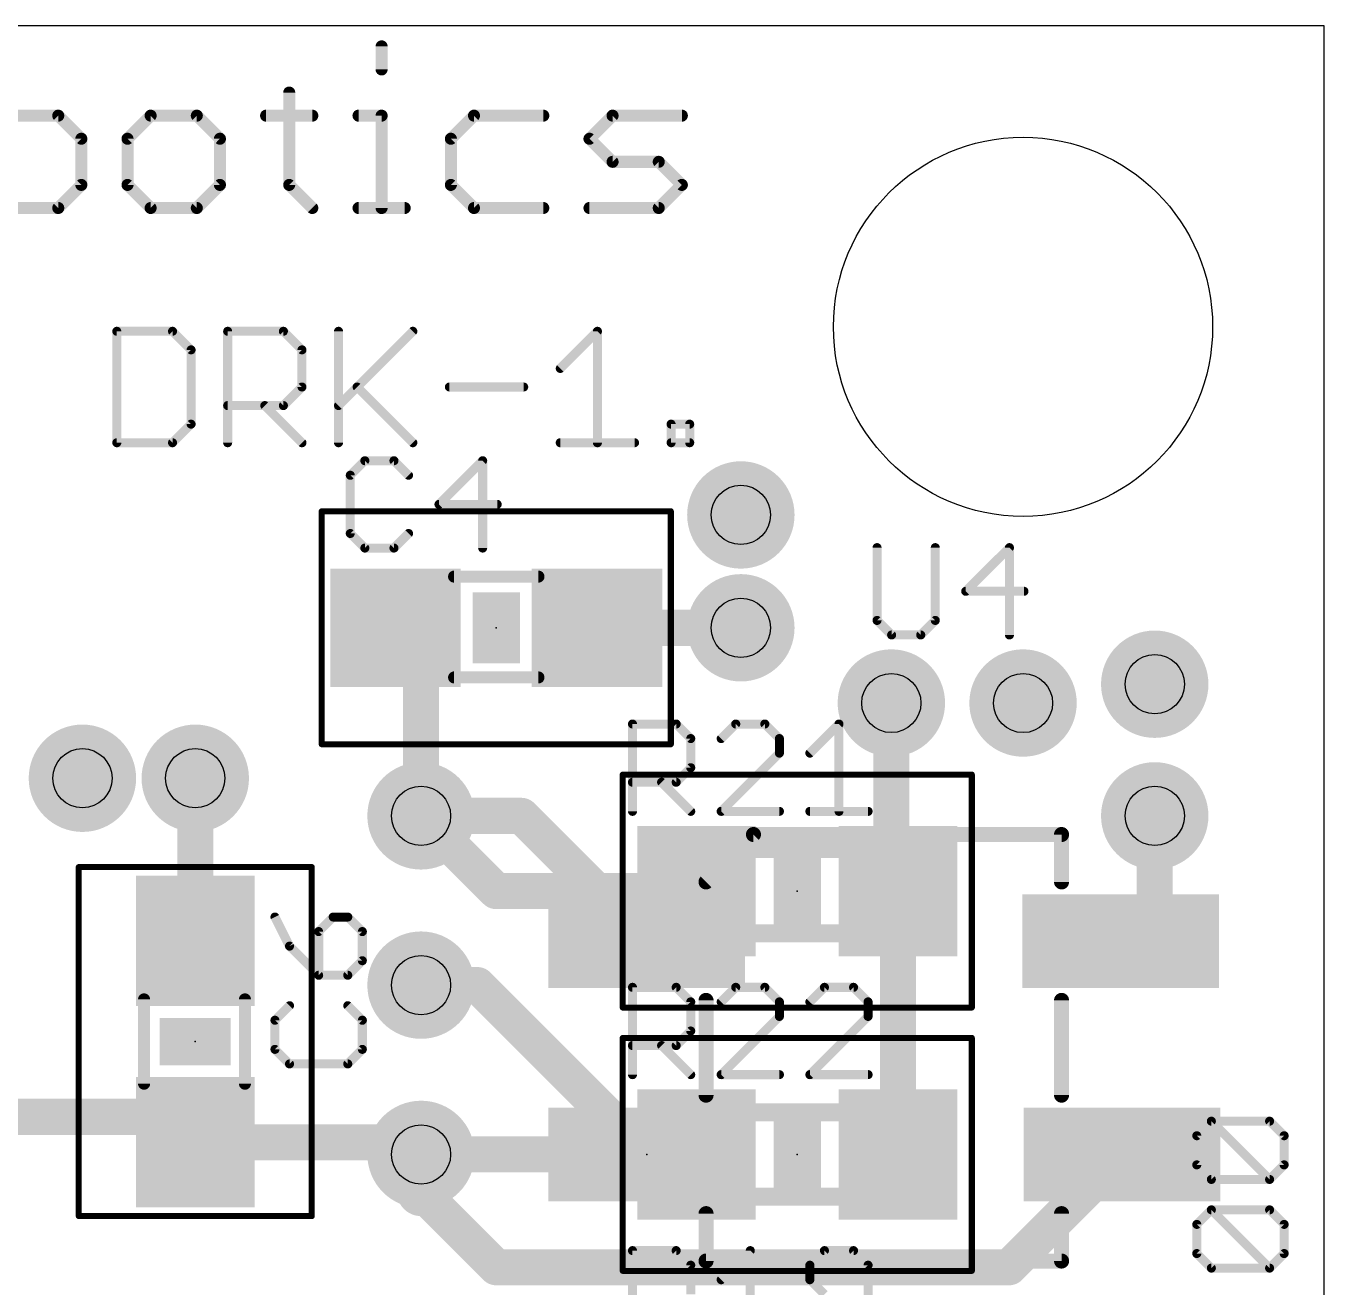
# Model space of a CAD drawing. Extents: x 0 to 33.3, y 0 to 21.6.
# Drawn here: x 22.38 to 33.34, y 10.95 to 21.59 of the extents above; entities that cross this region are included whole.
import ezdxf

# ---------------------------------------------------------------- set-up
doc = ezdxf.new("R2010")
doc.units = 0
for name, color, linetype in [('1', 22, 'CONTINUOUS'), ('16', 175, 'CONTINUOUS'), ('18', 82, 'CONTINUOUS'), ('20', 7, 'CONTINUOUS'), ('21', 253, 'CONTINUOUS'), ('22', 253, 'CONTINUOUS'), ('23', 7, 'CONTINUOUS'), ('24', 7, 'CONTINUOUS'), ('25', 253, 'CONTINUOUS'), ('31', 253, 'CONTINUOUS'), ('32', 253, 'CONTINUOUS'), ('35', 253, 'CONTINUOUS'), ('39', 22, 'CONTINUOUS'), ('44', 253, 'CONTINUOUS'), ('51', 253, 'CONTINUOUS')]:
    doc.layers.add(name, color=color, linetype=linetype)

# ---------------------------------------------------------------- blocks, each defined once
blk = doc.blocks.new('RECT')
blk.add_solid([(-0.5, -0.5), (0.5, -0.5), (-0.5, 0.5), (0.5, 0.5)])
blk = doc.blocks.new('ROUNDV')
at = {"const_width": 0.5}
blk.add_lwpolyline([(0, -0.25, 1), (0, 0.25, 1), (0, -0.25)], format="xyb", dxfattribs=at)

msp = doc.modelspace()

# ---------------------------------------------------------------- linework, layer by layer
at = {"layer": '1'}
for points, const_width in [([(25.5025, 16.51), (25.7175, 16.295)], 0.3048), ([(27.2025, 16.51), (28.4163, 16.51)], 0.3048), ([(25.7175, 16.295), (25.7175, 14.9225)], 0.3048), ([(29.6863, 14.3438), (29.6863, 15.875)], 0.3048), ([(23.8125, 13.8675), (23.8125, 15.24)], 0.3048), ([(26.3525, 14.2875), (25.7175, 14.9225)], 0.3048), ([(29.7425, 14.2875), (29.6863, 14.3438)], 0.3048), ([(28.0425, 14.2875), (26.3525, 14.2875)], 0.3048), ([(29.7425, 14.2875), (29.7425, 12.065)], 0.3048), ([(23.5975, 12.3825), (17.145, 12.3825)], 0.3048), ([(23.8125, 12.1675), (23.5975, 12.3825)], 0.4064), ([(25.615, 12.1675), (23.8125, 12.1675)], 0.3048), ([(25.7175, 12.065), (25.615, 12.1675)], 0.3048), ([(28.0425, 12.065), (25.7175, 12.065)], 0.3048)]:
    msp.add_lwpolyline(points, dxfattribs=dict(at, const_width=const_width))
for points, const_width in [([(25.5564, 16.5639, 1), (25.4486, 16.4561)], 0.1524), ([(27.2025, 16.5862, 1), (27.2025, 16.4338)], 0.1524), ([(28.4163, 16.4338, 1), (28.4163, 16.5862)], 0.1524), ([(25.7937, 16.295, 1), (25.6413, 16.295)], 0.1524), ([(25.6636, 16.2411, 1), (25.7714, 16.3489)], 0.1524), ([(29.7625, 15.875, 1), (29.6101, 15.875)], 0.1524), ([(23.8887, 15.24, 1), (23.7363, 15.24)], 0.1524), ([(25.7714, 14.9764, 1), (25.6636, 14.8686)], 0.1524), ([(25.6413, 14.9225, 1), (25.7937, 14.9225)], 0.1524), ([(29.7401, 14.3976, 1), (29.6324, 14.2899)], 0.1524), ([(26.3525, 14.3637, 1), (26.3525, 14.2113)], 0.1524), ([(26.2986, 14.2336, 1), (26.4064, 14.3414)], 0.1524), ([(28.0425, 14.2113, 1), (28.0425, 14.3637)], 0.1524), ([(29.6101, 14.3438, 1), (29.7625, 14.3438)], 0.1524), ([(29.8187, 14.2875, 1), (29.6663, 14.2875)], 0.1524), ([(29.6886, 14.2336, 1), (29.7964, 14.3414)], 0.1524), ([(23.7363, 13.8675, 1), (23.8887, 13.8675)], 0.1524), ([(23.6693, 12.4543, 1), (23.5257, 12.3107)], 0.2032), ([(23.5975, 12.3063, 1), (23.5975, 12.4587)], 0.1524), ([(23.7407, 12.0957, 1), (23.8843, 12.2393)], 0.2032), ([(23.8125, 12.2437, 1), (23.8125, 12.0913)], 0.1524), ([(25.6689, 12.2214, 1), (25.5611, 12.1136)], 0.1524), ([(25.615, 12.0913, 1), (25.615, 12.2437)], 0.1524), ([(25.7175, 12.1412, 1), (25.7175, 11.9888)], 0.1524), ([(25.6636, 12.0111, 1), (25.7714, 12.1189)], 0.1524), ([(28.0425, 11.9888, 1), (28.0425, 12.1412)], 0.1524), ([(29.6663, 12.065, 1), (29.8187, 12.065)], 0.1524)]:
    msp.add_lwpolyline(points, format="xyb", dxfattribs=dict(at, const_width=const_width))
at = {"layer": '16'}
for points, const_width in [([(26.565, 14.9225), (25.7175, 14.9225)], 0.3048), ([(27.6225, 13.865), (26.565, 14.9225)], 0.3048), ([(31.9088, 14.055), (31.9088, 14.9225)], 0.3048), ([(31.75, 13.8963), (31.9088, 14.055)], 0.3048), ([(31.6225, 13.865), (31.75, 13.8963)], 0.3048), ([(26.1938, 13.4938), (25.7175, 13.4938)], 0.3048), ([(27.6225, 12.065), (26.1938, 13.4938)], 0.3048), ([(25.7175, 11.7475), (25.7175, 12.065)], 0.4064), ([(31.6325, 12.065), (30.68, 11.1125)], 0.3048), ([(26.3525, 11.1125), (25.7175, 11.7475)], 0.3048), ([(30.68, 11.1125), (26.3525, 11.1125)], 0.3048)]:
    msp.add_lwpolyline(points, dxfattribs=dict(at, const_width=const_width))
for points, const_width in [([(25.7175, 14.9987, 1), (25.7175, 14.8463)], 0.1524), ([(26.6189, 14.9764, 1), (26.5111, 14.8686)], 0.1524), ([(26.565, 14.8463, 1), (26.565, 14.9987)], 0.1524), ([(31.985, 14.9225, 1), (31.8326, 14.9225)], 0.1524), ([(31.8326, 14.055, 1), (31.985, 14.055)], 0.1524), ([(31.9626, 14.0011, 1), (31.8549, 14.1089)], 0.1524), ([(31.6961, 13.9501, 1), (31.8039, 13.8424)], 0.1524), ([(31.7681, 13.8222, 1), (31.7319, 13.9703)], 0.1524), ([(27.5686, 13.8111, 1), (27.6764, 13.9189)], 0.1524), ([(31.6044, 13.939, 1), (31.6406, 13.791)], 0.1524), ([(25.7175, 13.57, 1), (25.7175, 13.4176)], 0.1524), ([(26.2476, 13.5476, 1), (26.1399, 13.4399)], 0.1524), ([(26.1938, 13.4176, 1), (26.1938, 13.57)], 0.1524), ([(25.8191, 12.065, 1), (25.6159, 12.065)], 0.2032), ([(27.5686, 12.0111, 1), (27.6764, 12.1189)], 0.1524), ([(31.6864, 12.0111, 1), (31.5786, 12.1189)], 0.1524), ([(25.6159, 11.7475, 1), (25.8191, 11.7475)], 0.2032), ([(25.7714, 11.8014, 1), (25.6636, 11.6936)], 0.1524), ([(26.3525, 11.1887, 1), (26.3525, 11.0363)], 0.1524), ([(26.2986, 11.0586, 1), (26.4064, 11.1664)], 0.1524), ([(30.6261, 11.1664, 1), (30.7339, 11.0586)], 0.1524), ([(30.68, 11.0363, 1), (30.68, 11.1887)], 0.1524)]:
    msp.add_lwpolyline(points, format="xyb", dxfattribs=dict(at, const_width=const_width))
at = {"layer": '20'}
for p, q in [((33.3375, 21.59), (0, 21.59)), ((33.3375, 0), (33.3375, 21.59))]:
    msp.add_line(p, q, dxfattribs=at)
msp.add_circle((30.7975, 19.05), 1.6, dxfattribs=at)
at = {"layer": '21'}
for points, const_width in [([(25.3848, 21.4176), (25.3848, 21.2227)], 0.1016), ([(24.6052, 21.0278), (24.6052, 20.2482)], 0.1016), ([(22.6562, 20.8329), (22.0715, 20.8329)], 0.1016), ([(22.8511, 20.638), (22.6562, 20.8329)], 0.1016), ([(23.4358, 20.8329), (23.2409, 20.638)], 0.1016), ([(23.8256, 20.8329), (23.4358, 20.8329)], 0.1016), ([(24.0205, 20.638), (23.8256, 20.8329)], 0.1016), ([(24.4103, 20.8329), (24.8001, 20.8329)], 0.1016), ([(25.1899, 20.8329), (25.3848, 20.8329)], 0.1016), ([(25.3848, 20.8329), (25.3848, 20.0533)], 0.1016), ([(26.1644, 20.8329), (25.9695, 20.638)], 0.1016), ([(26.7491, 20.8329), (26.1644, 20.8329)], 0.1016), ([(27.1389, 20.638), (27.3338, 20.8329)], 0.1016), ([(27.3338, 20.8329), (27.9185, 20.8329)], 0.1016), ([(22.8511, 20.2482), (22.8511, 20.638)], 0.1016), ([(23.2409, 20.638), (23.2409, 20.2482)], 0.1016), ([(24.0205, 20.2482), (24.0205, 20.638)], 0.1016), ([(25.9695, 20.638), (25.9695, 20.2482)], 0.1016), ([(27.3338, 20.4431), (27.1389, 20.638)], 0.1016), ([(27.7236, 20.4431), (27.3338, 20.4431)], 0.1016), ([(27.9185, 20.2482), (27.7236, 20.4431)], 0.1016), ([(22.6562, 20.0533), (22.8511, 20.2482)], 0.1016), ([(23.2409, 20.2482), (23.4358, 20.0533)], 0.1016), ([(23.8256, 20.0533), (24.0205, 20.2482)], 0.1016), ([(24.6052, 20.2482), (24.8001, 20.0533)], 0.1016), ([(25.9695, 20.2482), (26.1644, 20.0533)], 0.1016), ([(27.7236, 20.0533), (27.9185, 20.2482)], 0.1016), ([(22.0715, 20.0533), (22.6562, 20.0533)], 0.1016), ([(23.4358, 20.0533), (23.8256, 20.0533)], 0.1016), ([(25.1899, 20.0533), (25.5797, 20.0533)], 0.1016), ([(26.1644, 20.0533), (26.7491, 20.0533)], 0.1016), ([(27.1389, 20.0533), (27.7236, 20.0533)], 0.1016), ([(23.1502, 19.0127), (23.1502, 18.0721)], 0.0762), ([(23.6205, 19.0127), (23.1502, 19.0127)], 0.0762), ([(23.7773, 18.8559), (23.6205, 19.0127)], 0.0762), ([(24.0858, 18.0721), (24.0858, 19.0127)], 0.0762), ([(24.0858, 19.0127), (24.5561, 19.0127)], 0.0762), ([(24.5561, 19.0127), (24.7128, 18.8559)], 0.0762), ([(25.0213, 19.0127), (25.0213, 18.0721)], 0.0762), ([(25.0213, 18.3856), (25.6484, 19.0127)], 0.0762), ([(26.8923, 18.6992), (27.2059, 19.0127)], 0.0762), ([(27.2059, 19.0127), (27.2059, 18.0721)], 0.0762), ([(23.7773, 18.2289), (23.7773, 18.8559)], 0.0762), ([(24.7128, 18.8559), (24.7128, 18.5424)], 0.0762), ([(24.7128, 18.5424), (24.5561, 18.3856)], 0.0762), ([(25.178, 18.5424), (25.6484, 18.0721)], 0.0762), ([(25.9568, 18.5424), (26.5839, 18.5424)], 0.0762), ([(24.5561, 18.3856), (24.0858, 18.3856)], 0.0762), ([(24.3993, 18.3856), (24.7128, 18.0721)], 0.0762), ([(23.6205, 18.0721), (23.7773, 18.2289)], 0.0762), ([(27.8278, 18.0721), (27.8278, 18.2289)], 0.0762), ([(27.8278, 18.2289), (27.9846, 18.2289)], 0.0762), ([(27.9846, 18.2289), (27.9846, 18.0721)], 0.0762), ([(23.1502, 18.0721), (23.6205, 18.0721)], 0.0762), ([(26.8923, 18.0721), (27.5194, 18.0721)], 0.0762), ([(27.9846, 18.0721), (27.8278, 18.0721)], 0.0762), ([(32.2637, 12.2225), (32.3866, 12.3453)], 0.0762), ([(32.3866, 12.3453), (32.8781, 12.3453)], 0.0762), ([(32.8781, 11.8538), (32.3866, 12.3453)], 0.0762), ([(32.8781, 12.3453), (33.001, 12.2225)], 0.0762), ([(32.2637, 11.9767), (32.2637, 12.2225)], 0.0762), ([(33.001, 12.2225), (33.001, 11.9767)], 0.0762), ([(32.3866, 11.8538), (32.2637, 11.9767)], 0.0762), ([(33.001, 11.9767), (32.8781, 11.8538)], 0.0762), ([(32.8781, 11.8538), (32.3866, 11.8538)], 0.0762), ([(32.2637, 11.474), (32.3866, 11.5969)], 0.0762), ([(32.3866, 11.5969), (32.8781, 11.5969)], 0.0762), ([(32.8781, 11.1054), (32.3866, 11.5969)], 0.0762), ([(32.8781, 11.5969), (33.001, 11.474)], 0.0762), ([(32.2637, 11.2283), (32.2637, 11.474)], 0.0762), ([(33.001, 11.474), (33.001, 11.2283)], 0.0762), ([(32.3866, 11.1054), (32.2637, 11.2283)], 0.0762), ([(33.001, 11.2283), (32.8781, 11.1054)], 0.0762), ([(32.8781, 11.1054), (32.3866, 11.1054)], 0.0762)]:
    msp.add_lwpolyline(points, dxfattribs=dict(at, const_width=const_width))
for points, const_width in [([(25.4102, 21.4176, 1), (25.3594, 21.4176)], 0.0508), ([(25.3594, 21.2227, 1), (25.4102, 21.2227)], 0.0508), ([(24.6306, 21.0278, 1), (24.5798, 21.0278)], 0.0508), ([(22.6741, 20.8509, 1), (22.6382, 20.8149)], 0.0508), ([(22.6562, 20.8075, 1), (22.6562, 20.8583)], 0.0508), ([(23.4358, 20.8583, 1), (23.4358, 20.8075)], 0.0508), ([(23.4537, 20.8149, 1), (23.4178, 20.8509)], 0.0508), ([(23.8435, 20.8509, 1), (23.8076, 20.8149)], 0.0508), ([(23.8256, 20.8075, 1), (23.8256, 20.8583)], 0.0508), ([(24.4103, 20.8583, 1), (24.4103, 20.8075)], 0.0508), ([(24.8001, 20.8075, 1), (24.8001, 20.8583)], 0.0508), ([(25.1899, 20.8583, 1), (25.1899, 20.8075)], 0.0508), ([(25.4102, 20.8329, 1), (25.3594, 20.8329)], 0.0508), ([(25.3848, 20.8075, 1), (25.3848, 20.8583)], 0.0508), ([(26.1644, 20.8583, 1), (26.1644, 20.8075)], 0.0508), ([(26.1823, 20.8149, 1), (26.1464, 20.8509)], 0.0508), ([(26.7491, 20.8075, 1), (26.7491, 20.8583)], 0.0508), ([(27.3338, 20.8583, 1), (27.3338, 20.8075)], 0.0508), ([(27.3517, 20.8149, 1), (27.3158, 20.8509)], 0.0508), ([(27.9185, 20.8075, 1), (27.9185, 20.8583)], 0.0508), ([(22.8765, 20.638, 1), (22.8257, 20.638)], 0.0508), ([(22.8331, 20.62, 1), (22.869, 20.656)], 0.0508), ([(23.2229, 20.656, 1), (23.2588, 20.62)], 0.0508), ([(23.2663, 20.638, 1), (23.2155, 20.638)], 0.0508), ([(24.0459, 20.638, 1), (23.9951, 20.638)], 0.0508), ([(24.0025, 20.62, 1), (24.0384, 20.656)], 0.0508), ([(25.9515, 20.656, 1), (25.9874, 20.62)], 0.0508), ([(25.9949, 20.638, 1), (25.9441, 20.638)], 0.0508), ([(27.1568, 20.656, 1), (27.1209, 20.62)], 0.0508), ([(27.1209, 20.656, 1), (27.1568, 20.62)], 0.0508), ([(27.3338, 20.4685, 1), (27.3338, 20.4177)], 0.0508), ([(27.3158, 20.4251, 1), (27.3517, 20.4611)], 0.0508), ([(27.7415, 20.4611, 1), (27.7056, 20.4251)], 0.0508), ([(27.7236, 20.4177, 1), (27.7236, 20.4685)], 0.0508), ([(22.8257, 20.2482, 1), (22.8765, 20.2482)], 0.0508), ([(22.869, 20.2302, 1), (22.8331, 20.2662)], 0.0508), ([(23.2588, 20.2662, 1), (23.2229, 20.2302)], 0.0508), ([(23.2155, 20.2482, 1), (23.2663, 20.2482)], 0.0508), ([(23.9951, 20.2482, 1), (24.0459, 20.2482)], 0.0508), ([(24.0384, 20.2302, 1), (24.0025, 20.2662)], 0.0508), ([(24.6231, 20.2662, 1), (24.5872, 20.2302)], 0.0508), ([(24.5798, 20.2482, 1), (24.6306, 20.2482)], 0.0508), ([(25.9874, 20.2662, 1), (25.9515, 20.2302)], 0.0508), ([(25.9441, 20.2482, 1), (25.9949, 20.2482)], 0.0508), ([(27.9364, 20.2302, 1), (27.9005, 20.2662)], 0.0508), ([(27.9005, 20.2302, 1), (27.9364, 20.2662)], 0.0508), ([(22.6382, 20.0713, 1), (22.6741, 20.0353)], 0.0508), ([(22.6562, 20.0279, 1), (22.6562, 20.0787)], 0.0508), ([(23.4358, 20.0787, 1), (23.4358, 20.0279)], 0.0508), ([(23.4178, 20.0353, 1), (23.4537, 20.0713)], 0.0508), ([(23.8076, 20.0713, 1), (23.8435, 20.0353)], 0.0508), ([(23.8256, 20.0279, 1), (23.8256, 20.0787)], 0.0508), ([(24.7821, 20.0353, 1), (24.818, 20.0713)], 0.0508), ([(25.1899, 20.0787, 1), (25.1899, 20.0279)], 0.0508), ([(25.3594, 20.0533, 1), (25.4102, 20.0533)], 0.0508), ([(25.5797, 20.0279, 1), (25.5797, 20.0787)], 0.0508), ([(26.1644, 20.0787, 1), (26.1644, 20.0279)], 0.0508), ([(26.1464, 20.0353, 1), (26.1823, 20.0713)], 0.0508), ([(26.7491, 20.0279, 1), (26.7491, 20.0787)], 0.0508), ([(27.1389, 20.0787, 1), (27.1389, 20.0279)], 0.0508), ([(27.7056, 20.0713, 1), (27.7415, 20.0353)], 0.0508), ([(27.7236, 20.0279, 1), (27.7236, 20.0787)], 0.0508), ([(23.1502, 19.0318, 1), (23.1502, 18.9937)], 0.0381), ([(23.1693, 19.0127, 1), (23.1312, 19.0127)], 0.0381), ([(23.634, 19.0262, 1), (23.6071, 18.9992)], 0.0381), ([(23.6205, 18.9937, 1), (23.6205, 19.0318)], 0.0381), ([(24.0858, 19.0318, 1), (24.0858, 18.9937)], 0.0381), ([(24.1048, 19.0127, 1), (24.0667, 19.0127)], 0.0381), ([(24.5695, 19.0262, 1), (24.5426, 18.9992)], 0.0381), ([(24.5561, 18.9937, 1), (24.5561, 19.0318)], 0.0381), ([(25.0403, 19.0127, 1), (25.0022, 19.0127)], 0.0381), ([(25.6618, 18.9992, 1), (25.6349, 19.0262)], 0.0381), ([(27.2249, 19.0127, 1), (27.1868, 19.0127)], 0.0381), ([(27.2193, 18.9992, 1), (27.1924, 19.0262)], 0.0381), ([(23.7964, 18.8559, 1), (23.7583, 18.8559)], 0.0381), ([(23.7638, 18.8425, 1), (23.7908, 18.8694)], 0.0381), ([(24.7319, 18.8559, 1), (24.6938, 18.8559)], 0.0381), ([(24.6994, 18.8425, 1), (24.7263, 18.8694)], 0.0381), ([(26.8788, 18.7126, 1), (26.9058, 18.6857)], 0.0381), ([(24.6938, 18.5424, 1), (24.7319, 18.5424)], 0.0381), ([(24.7263, 18.5289, 1), (24.6994, 18.5559)], 0.0381), ([(25.1915, 18.5559, 1), (25.1646, 18.5289)], 0.0381), ([(25.9568, 18.5615, 1), (25.9568, 18.5234)], 0.0381), ([(26.5839, 18.5234, 1), (26.5839, 18.5615)], 0.0381), ([(24.0858, 18.4047, 1), (24.0858, 18.3666)], 0.0381), ([(24.4128, 18.3991, 1), (24.3858, 18.3722)], 0.0381), ([(24.5426, 18.3991, 1), (24.5695, 18.3722)], 0.0381), ([(24.5561, 18.3666, 1), (24.5561, 18.4047)], 0.0381), ([(25.0078, 18.3991, 1), (25.0348, 18.3722)], 0.0381), ([(23.7583, 18.2289, 1), (23.7964, 18.2289)], 0.0381), ([(23.7908, 18.2154, 1), (23.7638, 18.2423)], 0.0381), ([(27.8278, 18.2479, 1), (27.8278, 18.2098)], 0.0381), ([(27.8469, 18.2289, 1), (27.8088, 18.2289)], 0.0381), ([(28.0037, 18.2289, 1), (27.9656, 18.2289)], 0.0381), ([(27.9846, 18.2098, 1), (27.9846, 18.2479)], 0.0381), ([(23.1502, 18.0912, 1), (23.1502, 18.0531)], 0.0381), ([(23.1312, 18.0721, 1), (23.1693, 18.0721)], 0.0381), ([(23.6071, 18.0856, 1), (23.634, 18.0586)], 0.0381), ([(23.6205, 18.0531, 1), (23.6205, 18.0912)], 0.0381), ([(24.0667, 18.0721, 1), (24.1048, 18.0721)], 0.0381), ([(24.6994, 18.0586, 1), (24.7263, 18.0856)], 0.0381), ([(25.0022, 18.0721, 1), (25.0403, 18.0721)], 0.0381), ([(25.6349, 18.0586, 1), (25.6618, 18.0856)], 0.0381), ([(26.8923, 18.0912, 1), (26.8923, 18.0531)], 0.0381), ([(27.1868, 18.0721, 1), (27.2249, 18.0721)], 0.0381), ([(27.5194, 18.0531, 1), (27.5194, 18.0912)], 0.0381), ([(27.8278, 18.0912, 1), (27.8278, 18.0531)], 0.0381), ([(27.8088, 18.0721, 1), (27.8469, 18.0721)], 0.0381), ([(27.9656, 18.0721, 1), (28.0037, 18.0721)], 0.0381), ([(27.9846, 18.0531, 1), (27.9846, 18.0912)], 0.0381), ([(32.4001, 12.3588, 1), (32.3731, 12.3319)], 0.0381), ([(32.3866, 12.3644, 1), (32.3866, 12.3263)], 0.0381), ([(32.4001, 12.3319, 1), (32.3731, 12.3588)], 0.0381), ([(32.8916, 12.3588, 1), (32.8646, 12.3319)], 0.0381), ([(32.8781, 12.3263, 1), (32.8781, 12.3644)], 0.0381), ([(32.2828, 12.2225, 1), (32.2447, 12.2225)], 0.0381), ([(32.2503, 12.2359, 1), (32.2772, 12.209)], 0.0381), ([(33.02, 12.2225, 1), (32.9819, 12.2225)], 0.0381), ([(32.9875, 12.209, 1), (33.0144, 12.2359)], 0.0381), ([(32.2772, 11.9902, 1), (32.2503, 11.9632)], 0.0381), ([(32.2447, 11.9767, 1), (32.2828, 11.9767)], 0.0381), ([(32.9819, 11.9767, 1), (33.02, 11.9767)], 0.0381), ([(33.0144, 11.9632, 1), (32.9875, 11.9902)], 0.0381), ([(32.3866, 11.8729, 1), (32.3866, 11.8348)], 0.0381), ([(32.3731, 11.8404, 1), (32.4001, 11.8673)], 0.0381), ([(32.8646, 11.8673, 1), (32.8916, 11.8404)], 0.0381), ([(32.8646, 11.8404, 1), (32.8916, 11.8673)], 0.0381), ([(32.8781, 11.8348, 1), (32.8781, 11.8729)], 0.0381), ([(32.3866, 11.616, 1), (32.3866, 11.5779)], 0.0381), ([(32.4001, 11.6104, 1), (32.3731, 11.5834)], 0.0381), ([(32.4001, 11.5834, 1), (32.3731, 11.6104)], 0.0381), ([(32.8916, 11.6104, 1), (32.8646, 11.5834)], 0.0381), ([(32.8781, 11.5779, 1), (32.8781, 11.616)], 0.0381), ([(32.2828, 11.474, 1), (32.2447, 11.474)], 0.0381), ([(32.2503, 11.4875, 1), (32.2772, 11.4606)], 0.0381), ([(33.02, 11.474, 1), (32.9819, 11.474)], 0.0381), ([(32.9875, 11.4606, 1), (33.0144, 11.4875)], 0.0381), ([(32.2772, 11.2418, 1), (32.2503, 11.2148)], 0.0381), ([(32.2447, 11.2283, 1), (32.2828, 11.2283)], 0.0381), ([(32.9819, 11.2283, 1), (33.02, 11.2283)], 0.0381), ([(33.0144, 11.2148, 1), (32.9875, 11.2418)], 0.0381), ([(32.3866, 11.1245, 1), (32.3866, 11.0864)], 0.0381), ([(32.3731, 11.092, 1), (32.4001, 11.1189)], 0.0381), ([(32.8646, 11.1189, 1), (32.8916, 11.092)], 0.0381), ([(32.8646, 11.092, 1), (32.8916, 11.1189)], 0.0381), ([(32.8781, 11.0864, 1), (32.8781, 11.1245)], 0.0381)]:
    msp.add_lwpolyline(points, format="xyb", dxfattribs=dict(at, const_width=const_width))
at = {"layer": '22', "const_width": 0.127}
for points in [[(28.5225, 14.765), (28.1225, 14.365)], [(31.1225, 14.765), (28.5225, 14.765)], [(31.1225, 14.365), (31.1225, 14.765)], [(28.1225, 13.365), (28.1225, 12.565)], [(31.1225, 12.565), (31.1225, 13.365)], [(28.1225, 11.565), (28.1225, 11.165)], [(31.1225, 11.165), (31.1225, 11.565)], [(28.1225, 11.165), (31.1225, 11.165)]]:
    msp.add_lwpolyline(points, dxfattribs=at)
at = {"layer": '22', "const_width": 0.0635}
for points in [[(28.5225, 14.7968, 1), (28.5225, 14.7332)], [(28.545, 14.7425, 1), (28.5, 14.7875)], [(31.1543, 14.765, 1), (31.0908, 14.765)], [(31.1225, 14.7332, 1), (31.1225, 14.7968)], [(28.1, 14.3875, 1), (28.145, 14.3425)], [(31.0908, 14.365, 1), (31.1543, 14.365)], [(28.1543, 13.365, 1), (28.0908, 13.365)], [(31.1543, 13.365, 1), (31.0908, 13.365)], [(28.0908, 12.565, 1), (28.1543, 12.565)], [(31.0908, 12.565, 1), (31.1543, 12.565)], [(28.1543, 11.565, 1), (28.0908, 11.565)], [(31.1543, 11.565, 1), (31.0908, 11.565)], [(28.1225, 11.1968, 1), (28.1225, 11.1333)], [(28.0908, 11.165, 1), (28.1543, 11.165)], [(31.0908, 11.165, 1), (31.1543, 11.165)], [(31.1225, 11.1333, 1), (31.1225, 11.1968)]]:
    msp.add_lwpolyline(points, format="xyb", dxfattribs=at)
at = {"layer": '23'}
for p in [(26.3525, 16.51), (28.8925, 14.2875), (23.8125, 13.0175), (28.8925, 12.065)]:
    msp.add_point(p, dxfattribs=at)
at = {"layer": '24'}
msp.add_point((27.6225, 12.065), dxfattribs=at)
at = {"layer": '25', "const_width": 0.0762}
for points in [[(25.2435, 17.9203), (25.1206, 17.7975)], [(25.4892, 17.9203), (25.2435, 17.9203)], [(25.6121, 17.7975), (25.4892, 17.9203)], [(26.2376, 17.9203), (25.869, 17.5517)], [(26.2376, 17.1831), (26.2376, 17.9203)], [(25.1206, 17.7975), (25.1206, 17.306)], [(25.869, 17.5517), (26.3605, 17.5517)], [(25.1206, 17.306), (25.2435, 17.1831)], [(25.4892, 17.1831), (25.6121, 17.306)], [(25.2435, 17.1831), (25.4892, 17.1831)], [(29.5656, 17.1866), (29.5656, 16.5722)], [(30.0571, 16.5722), (30.0571, 17.1866)], [(30.6826, 17.1866), (30.314, 16.818)], [(30.6826, 16.4493), (30.6826, 17.1866)], [(30.314, 16.818), (30.8055, 16.818)], [(29.5656, 16.5722), (29.6885, 16.4493)], [(29.9342, 16.4493), (30.0571, 16.5722)], [(29.6885, 16.4493), (29.9342, 16.4493)], [(27.5019, 14.9606), (27.5019, 15.6978)], [(27.5019, 15.6978), (27.8705, 15.6978)], [(27.8705, 15.6978), (27.9933, 15.575)], [(28.3731, 15.6978), (28.2503, 15.575)], [(28.6189, 15.6978), (28.3731, 15.6978)], [(28.7417, 15.575), (28.6189, 15.6978)], [(28.9987, 15.4521), (29.2444, 15.6978)], [(29.2444, 15.6978), (29.2444, 14.9606)], [(27.9933, 15.575), (27.9933, 15.3292)], [(28.7417, 15.4521), (28.7417, 15.575)], [(28.2503, 14.9606), (28.7417, 15.4521)], [(27.9933, 15.3292), (27.8705, 15.2063)], [(27.8705, 15.2063), (27.5019, 15.2063)], [(27.7476, 15.2063), (27.9933, 14.9606)], [(28.7417, 14.9606), (28.2503, 14.9606)], [(28.9987, 14.9606), (29.4902, 14.9606)], [(24.485, 14.0687), (24.6078, 13.8229)], [(24.9765, 14.0687), (24.8536, 13.9458)], [(25.0993, 14.0687), (24.9765, 14.0687)], [(25.2222, 13.9458), (25.0993, 14.0687)], [(24.8536, 13.9458), (24.8536, 13.5772)], [(25.2222, 13.7001), (25.2222, 13.9458)], [(24.6078, 13.8229), (24.8536, 13.5772)], [(25.0993, 13.5772), (25.2222, 13.7001)], [(24.8536, 13.5772), (25.0993, 13.5772)], [(27.5019, 12.7381), (27.5019, 13.4753)], [(27.5019, 13.4753), (27.8705, 13.4753)], [(27.8705, 13.4753), (27.9933, 13.3525)], [(28.3731, 13.4753), (28.2503, 13.3525)], [(28.6189, 13.4753), (28.3731, 13.4753)], [(28.7417, 13.3525), (28.6189, 13.4753)], [(29.1216, 13.4753), (28.9987, 13.3525)], [(29.3673, 13.4753), (29.1216, 13.4753)], [(29.4902, 13.3525), (29.3673, 13.4753)], [(27.9933, 13.3525), (27.9933, 13.1067)], [(28.7417, 13.2296), (28.7417, 13.3525)], [(29.4902, 13.2296), (29.4902, 13.3525)], [(24.6078, 13.3203), (24.485, 13.1974)], [(25.2222, 13.1974), (25.0993, 13.3203)], [(28.2503, 12.7381), (28.7417, 13.2296)], [(28.9987, 12.7381), (29.4902, 13.2296)], [(24.485, 13.1974), (24.485, 12.9516)], [(25.2222, 12.9516), (25.2222, 13.1974)], [(27.9933, 13.1067), (27.8705, 12.9838)], [(24.485, 12.9516), (24.6078, 12.8288)], [(25.0993, 12.8288), (25.2222, 12.9516)], [(27.8705, 12.9838), (27.5019, 12.9838)], [(27.7476, 12.9838), (27.9933, 12.7381)], [(24.6078, 12.8288), (25.0993, 12.8288)], [(28.7417, 12.7381), (28.2503, 12.7381)], [(29.4902, 12.7381), (28.9987, 12.7381)], [(27.5019, 10.5156), (27.5019, 11.2528)], [(27.5019, 11.2528), (27.8705, 11.2528)], [(27.8705, 11.2528), (27.9933, 11.13)], [(28.2503, 11.0071), (28.496, 11.2528)], [(28.496, 11.2528), (28.496, 10.5156)], [(29.1216, 11.2528), (28.9987, 11.13)], [(29.3673, 11.2528), (29.1216, 11.2528)], [(29.4902, 11.13), (29.3673, 11.2528)], [(27.9933, 11.13), (27.9933, 10.8842)], [(28.9987, 11.13), (28.9987, 11.0071)], [(29.4902, 10.6385), (29.4902, 11.13)], [(28.9987, 11.0071), (29.1216, 10.8842)]]:
    msp.add_lwpolyline(points, dxfattribs=at)
at = {"layer": '25', "const_width": 0.0381}
for points in [[(25.2435, 17.9394, 1), (25.2435, 17.9013)], [(25.2569, 17.9069, 1), (25.23, 17.9338)], [(25.5027, 17.9338, 1), (25.4757, 17.9069)], [(25.4892, 17.9013, 1), (25.4892, 17.9394)], [(26.2567, 17.9203, 1), (26.2186, 17.9203)], [(26.2511, 17.9069, 1), (26.2242, 17.9338)], [(25.1396, 17.7975, 1), (25.1015, 17.7975)], [(25.1071, 17.8109, 1), (25.1341, 17.784)], [(25.5986, 17.784, 1), (25.6256, 17.8109)], [(25.869, 17.5708, 1), (25.869, 17.5327)], [(25.8555, 17.5652, 1), (25.8825, 17.5382)], [(26.3605, 17.5327, 1), (26.3605, 17.5708)], [(25.1341, 17.3194, 1), (25.1071, 17.2925)], [(25.1015, 17.306, 1), (25.1396, 17.306)], [(25.6256, 17.2925, 1), (25.5986, 17.3194)], [(25.2435, 17.2021, 1), (25.2435, 17.164)], [(25.23, 17.1696, 1), (25.2569, 17.1966)], [(25.4757, 17.1966, 1), (25.5027, 17.1696)], [(25.4892, 17.164, 1), (25.4892, 17.2021)], [(26.2186, 17.1831, 1), (26.2567, 17.1831)], [(29.5846, 17.1866, 1), (29.5465, 17.1866)], [(30.0761, 17.1866, 1), (30.038, 17.1866)], [(30.7017, 17.1866, 1), (30.6636, 17.1866)], [(30.6961, 17.1731, 1), (30.6692, 17.2)], [(30.314, 16.837, 1), (30.314, 16.7989)], [(30.3005, 16.8314, 1), (30.3275, 16.8045)], [(30.8055, 16.7989, 1), (30.8055, 16.837)], [(29.5791, 16.5857, 1), (29.5521, 16.5587)], [(29.5465, 16.5722, 1), (29.5846, 16.5722)], [(30.038, 16.5722, 1), (30.0761, 16.5722)], [(30.0706, 16.5587, 1), (30.0436, 16.5857)], [(29.6885, 16.4684, 1), (29.6885, 16.4303)], [(29.675, 16.4359, 1), (29.7019, 16.4628)], [(29.9207, 16.4628, 1), (29.9477, 16.4359)], [(29.9342, 16.4303, 1), (29.9342, 16.4684)], [(30.6636, 16.4493, 1), (30.7017, 16.4493)], [(27.5019, 15.7169, 1), (27.5019, 15.6788)], [(27.5209, 15.6978, 1), (27.4828, 15.6978)], [(27.8839, 15.7113, 1), (27.857, 15.6844)], [(27.8705, 15.6788, 1), (27.8705, 15.7169)], [(28.3731, 15.7169, 1), (28.3731, 15.6788)], [(28.3866, 15.6844, 1), (28.3597, 15.7113)], [(28.6323, 15.7113, 1), (28.6054, 15.6844)], [(28.6189, 15.6788, 1), (28.6189, 15.7169)], [(29.2635, 15.6978, 1), (29.2254, 15.6978)], [(29.2579, 15.6844, 1), (29.231, 15.7113)], [(28.0124, 15.575, 1), (27.9743, 15.575)], [(27.9799, 15.5615, 1), (28.0068, 15.5884)], [(28.2368, 15.5884, 1), (28.2637, 15.5615)], [(28.7608, 15.575, 1), (28.7227, 15.575)], [(28.7283, 15.5615, 1), (28.7552, 15.5884)], [(28.7227, 15.4521, 1), (28.7608, 15.4521)], [(28.7552, 15.4386, 1), (28.7283, 15.4656)], [(28.9852, 15.4656, 1), (29.0122, 15.4386)], [(27.9743, 15.3292, 1), (28.0124, 15.3292)], [(28.0068, 15.3157, 1), (27.9799, 15.3427)], [(27.5019, 15.2254, 1), (27.5019, 15.1873)], [(27.7611, 15.2198, 1), (27.7341, 15.1929)], [(27.857, 15.2198, 1), (27.8839, 15.1929)], [(27.8705, 15.1873, 1), (27.8705, 15.2254)], [(27.4828, 14.9606, 1), (27.5209, 14.9606)], [(27.9799, 14.9471, 1), (28.0068, 14.9741)], [(28.2368, 14.9741, 1), (28.2637, 14.9471)], [(28.2503, 14.9797, 1), (28.2503, 14.9416)], [(28.7417, 14.9416, 1), (28.7417, 14.9797)], [(28.9987, 14.9797, 1), (28.9987, 14.9416)], [(29.2254, 14.9606, 1), (29.2635, 14.9606)], [(29.4902, 14.9416, 1), (29.4902, 14.9797)], [(24.502, 14.0772, 1), (24.4679, 14.0601)], [(24.9765, 14.0877, 1), (24.9765, 14.0496)], [(24.9899, 14.0552, 1), (24.963, 14.0821)], [(25.1128, 14.0821, 1), (25.0859, 14.0552)], [(25.0993, 14.0496, 1), (25.0993, 14.0877)], [(24.8726, 13.9458, 1), (24.8345, 13.9458)], [(24.8401, 13.9593, 1), (24.8671, 13.9323)], [(25.2413, 13.9458, 1), (25.2032, 13.9458)], [(25.2087, 13.9323, 1), (25.2357, 13.9593)], [(24.6213, 13.8364, 1), (24.5944, 13.8095)], [(24.5908, 13.8144, 1), (24.6249, 13.8314)], [(25.2032, 13.7001, 1), (25.2413, 13.7001)], [(25.2357, 13.6866, 1), (25.2087, 13.7135)], [(24.8345, 13.5772, 1), (24.8726, 13.5772)], [(24.8536, 13.5962, 1), (24.8536, 13.5581)], [(24.8401, 13.5637, 1), (24.8671, 13.5907)], [(25.0859, 13.5907, 1), (25.1128, 13.5637)], [(25.0993, 13.5581, 1), (25.0993, 13.5962)], [(27.5019, 13.4944, 1), (27.5019, 13.4563)], [(27.5209, 13.4753, 1), (27.4828, 13.4753)], [(27.8839, 13.4888, 1), (27.857, 13.4619)], [(27.8705, 13.4563, 1), (27.8705, 13.4944)], [(28.3731, 13.4944, 1), (28.3731, 13.4563)], [(28.3866, 13.4619, 1), (28.3597, 13.4888)], [(28.6323, 13.4888, 1), (28.6054, 13.4619)], [(28.6189, 13.4563, 1), (28.6189, 13.4944)], [(29.1216, 13.4944, 1), (29.1216, 13.4563)], [(29.135, 13.4619, 1), (29.1081, 13.4888)], [(29.3808, 13.4888, 1), (29.3538, 13.4619)], [(29.3673, 13.4563, 1), (29.3673, 13.4944)], [(28.0124, 13.3525, 1), (27.9743, 13.3525)], [(27.9799, 13.339, 1), (28.0068, 13.3659)], [(28.2368, 13.3659, 1), (28.2637, 13.339)], [(28.7608, 13.3525, 1), (28.7227, 13.3525)], [(28.7283, 13.339, 1), (28.7552, 13.3659)], [(28.9852, 13.3659, 1), (29.0122, 13.339)], [(29.5092, 13.3525, 1), (29.4711, 13.3525)], [(29.4767, 13.339, 1), (29.5036, 13.3659)], [(24.6213, 13.3068, 1), (24.5944, 13.3337)], [(25.1128, 13.3337, 1), (25.0859, 13.3068)], [(28.7552, 13.2161, 1), (28.7283, 13.2431)], [(29.5036, 13.2161, 1), (29.4767, 13.2431)], [(24.4715, 13.2109, 1), (24.4984, 13.1839)], [(24.504, 13.1974, 1), (24.4659, 13.1974)], [(25.2413, 13.1974, 1), (25.2032, 13.1974)], [(25.2087, 13.1839, 1), (25.2357, 13.2109)], [(28.0068, 13.0932, 1), (27.9799, 13.1202)], [(28.7227, 13.2296, 1), (28.7608, 13.2296)], [(29.4711, 13.2296, 1), (29.5092, 13.2296)], [(27.9743, 13.1067, 1), (28.0124, 13.1067)], [(24.4984, 12.9651, 1), (24.4715, 12.9382)], [(24.4659, 12.9516, 1), (24.504, 12.9516)], [(25.2032, 12.9516, 1), (25.2413, 12.9516)], [(25.2357, 12.9382, 1), (25.2087, 12.9651)], [(27.5019, 13.0029, 1), (27.5019, 12.9648)], [(27.7611, 12.9973, 1), (27.7341, 12.9704)], [(27.857, 12.9973, 1), (27.8839, 12.9704)], [(27.8705, 12.9648, 1), (27.8705, 13.0029)], [(24.6078, 12.8478, 1), (24.6078, 12.8097)], [(24.5944, 12.8153, 1), (24.6213, 12.8422)], [(25.0859, 12.8422, 1), (25.1128, 12.8153)], [(25.0993, 12.8097, 1), (25.0993, 12.8478)], [(27.4828, 12.7381, 1), (27.5209, 12.7381)], [(27.9799, 12.7246, 1), (28.0068, 12.7516)], [(28.2368, 12.7516, 1), (28.2637, 12.7246)], [(28.2503, 12.7572, 1), (28.2503, 12.7191)], [(28.7417, 12.7191, 1), (28.7417, 12.7572)], [(28.9987, 12.7572, 1), (28.9987, 12.7191)], [(28.9852, 12.7516, 1), (29.0122, 12.7246)], [(29.4902, 12.7191, 1), (29.4902, 12.7572)], [(27.5019, 11.2719, 1), (27.5019, 11.2338)], [(27.5209, 11.2528, 1), (27.4828, 11.2528)], [(27.8839, 11.2663, 1), (27.857, 11.2394)], [(27.8705, 11.2338, 1), (27.8705, 11.2719)], [(28.5151, 11.2528, 1), (28.477, 11.2528)], [(28.5095, 11.2394, 1), (28.4825, 11.2663)], [(29.1216, 11.2719, 1), (29.1216, 11.2338)], [(29.135, 11.2394, 1), (29.1081, 11.2663)], [(29.3808, 11.2663, 1), (29.3538, 11.2394)], [(29.3673, 11.2338, 1), (29.3673, 11.2719)], [(28.0124, 11.13, 1), (27.9743, 11.13)], [(27.9799, 11.1165, 1), (28.0068, 11.1434)], [(29.0177, 11.13, 1), (28.9796, 11.13)], [(28.9852, 11.1434, 1), (29.0122, 11.1165)], [(29.5092, 11.13, 1), (29.4711, 11.13)], [(29.4767, 11.1165, 1), (29.5036, 11.1434)], [(28.2368, 11.0206, 1), (28.2637, 10.9936)], [(29.0122, 11.0206, 1), (28.9852, 10.9936)], [(28.9796, 11.0071, 1), (29.0177, 11.0071)]]:
    msp.add_lwpolyline(points, format="xyb", dxfattribs=at)
at = {"layer": '39', "const_width": 0.0508}
for points in [[(24.8795, 17.493), (27.8255, 17.493)], [(24.8795, 15.527), (24.8795, 17.493)], [(27.8255, 17.493), (27.8255, 15.527)], [(27.8255, 15.527), (24.8795, 15.527)], [(27.4195, 15.2705), (30.3655, 15.2705)], [(27.4195, 13.3045), (27.4195, 15.2705)], [(30.3655, 15.2705), (30.3655, 13.3045)], [(22.8295, 11.5445), (22.8295, 14.4905)], [(22.8295, 14.4905), (24.7955, 14.4905)], [(24.7955, 14.4905), (24.7955, 11.5445)], [(30.3655, 13.3045), (27.4195, 13.3045)], [(27.4195, 13.048), (30.3655, 13.048)], [(27.4195, 11.082), (27.4195, 13.048)], [(30.3655, 13.048), (30.3655, 11.082)], [(24.7955, 11.5445), (22.8295, 11.5445)], [(30.3655, 11.082), (27.4195, 11.082)]]:
    msp.add_lwpolyline(points, dxfattribs=at)
at = {"layer": '39', "const_width": 0.0254}
for points in [[(24.8795, 17.5057, 1), (24.8795, 17.4803)], [(24.8922, 17.493, 1), (24.8668, 17.493)], [(27.8382, 17.493, 1), (27.8128, 17.493)], [(27.8255, 17.4803, 1), (27.8255, 17.5057)], [(24.8795, 15.5397, 1), (24.8795, 15.5143)], [(24.8668, 15.527, 1), (24.8922, 15.527)], [(27.8128, 15.527, 1), (27.8382, 15.527)], [(27.8255, 15.5143, 1), (27.8255, 15.5397)], [(27.4195, 15.2832, 1), (27.4195, 15.2578)], [(27.4322, 15.2705, 1), (27.4068, 15.2705)], [(30.3782, 15.2705, 1), (30.3528, 15.2705)], [(30.3655, 15.2578, 1), (30.3655, 15.2832)], [(22.8422, 14.4905, 1), (22.8168, 14.4905)], [(22.8295, 14.5032, 1), (22.8295, 14.4778)], [(24.8082, 14.4905, 1), (24.7828, 14.4905)], [(24.7955, 14.4778, 1), (24.7955, 14.5032)], [(27.4195, 13.3172, 1), (27.4195, 13.2918)], [(27.4068, 13.3045, 1), (27.4322, 13.3045)], [(30.3528, 13.3045, 1), (30.3782, 13.3045)], [(30.3655, 13.2918, 1), (30.3655, 13.3172)], [(27.4195, 13.0607, 1), (27.4195, 13.0353)], [(27.4322, 13.048, 1), (27.4068, 13.048)], [(30.3782, 13.048, 1), (30.3528, 13.048)], [(30.3655, 13.0353, 1), (30.3655, 13.0607)], [(22.8295, 11.5572, 1), (22.8295, 11.5318)], [(22.8168, 11.5445, 1), (22.8422, 11.5445)], [(24.7828, 11.5445, 1), (24.8082, 11.5445)], [(24.7955, 11.5318, 1), (24.7955, 11.5572)], [(27.4195, 11.0947, 1), (27.4195, 11.0693)], [(27.4068, 11.082, 1), (27.4322, 11.082)], [(30.3528, 11.082, 1), (30.3782, 11.082)], [(30.3655, 11.0693, 1), (30.3655, 11.0947)]]:
    msp.add_lwpolyline(points, format="xyb", dxfattribs=at)
at = {"layer": '44'}
for centre in [(28.4163, 17.4625), (28.4163, 16.51), (31.9088, 16.0338), (29.6863, 15.875), (30.7975, 15.875), (22.86, 15.24), (23.8125, 15.24), (25.7175, 14.9225), (31.9088, 14.9225), (25.7175, 13.4938), (25.7175, 12.065)]:
    msp.add_circle(centre, 0.25, dxfattribs=at)
at = {"layer": '51'}
for points, const_width in [([(25.9965, 16.942), (26.7085, 16.942)], 0.1016), ([(25.9965, 16.091), (26.7085, 16.091)], 0.1016), ([(29.3245, 14.6435), (28.4605, 14.6435)], 0.1524), ([(28.4605, 13.9315), (29.3245, 13.9315)], 0.1524), ([(23.3805, 12.6615), (23.3805, 13.3735)], 0.1016), ([(24.2315, 12.6615), (24.2315, 13.3735)], 0.1016), ([(29.3245, 12.421), (28.4605, 12.421)], 0.1524), ([(28.4605, 11.709), (29.3245, 11.709)], 0.1524)]:
    msp.add_lwpolyline(points, dxfattribs=dict(at, const_width=const_width))
for points, const_width in [([(25.9965, 16.9674, 1), (25.9965, 16.9166)], 0.0508), ([(26.7085, 16.9166, 1), (26.7085, 16.9674)], 0.0508), ([(25.9965, 16.1164, 1), (25.9965, 16.0656)], 0.0508), ([(26.7085, 16.0656, 1), (26.7085, 16.1164)], 0.0508), ([(28.4605, 14.6816, 1), (28.4605, 14.6054)], 0.0762), ([(29.3245, 14.6054, 1), (29.3245, 14.6816)], 0.0762), ([(28.4605, 13.9696, 1), (28.4605, 13.8934)], 0.0762), ([(29.3245, 13.8934, 1), (29.3245, 13.9696)], 0.0762), ([(23.4059, 13.3735, 1), (23.3551, 13.3735)], 0.0508), ([(24.2569, 13.3735, 1), (24.2061, 13.3735)], 0.0508), ([(23.3551, 12.6615, 1), (23.4059, 12.6615)], 0.0508), ([(24.2061, 12.6615, 1), (24.2569, 12.6615)], 0.0508), ([(28.4605, 12.4591, 1), (28.4605, 12.3829)], 0.0762), ([(29.3245, 12.3829, 1), (29.3245, 12.4591)], 0.0762), ([(28.4605, 11.7471, 1), (28.4605, 11.6709)], 0.0762), ([(29.3245, 11.6709, 1), (29.3245, 11.7471)], 0.0762)]:
    msp.add_lwpolyline(points, format="xyb", dxfattribs=dict(at, const_width=const_width))

# ---------------------------------------------------------------- block references
at = {"layer": '1', "xscale": 1.1}
for p in [(25.5025, 16.51), (27.2025, 16.51)]:
    msp.add_blockref('RECT', p, dxfattribs=at)
at = {"layer": '1', "yscale": 1.1}
for p in [(28.0425, 14.2875), (29.7425, 14.2875), (28.0425, 12.065), (29.7425, 12.065)]:
    msp.add_blockref('RECT', p, dxfattribs=at)
at = {"layer": '1', "xscale": 1.1, "rotation": 90}
for p in [(23.8125, 13.8675), (23.8125, 12.1675)]:
    msp.add_blockref('RECT', p, dxfattribs=at)
at = {"layer": '16', "xscale": 1.66, "yscale": 0.79}
for p in [(27.6225, 13.865), (31.6225, 13.865), (27.6225, 12.065), (31.6325, 12.065)]:
    msp.add_blockref('RECT', p, dxfattribs=at)
at = {"layer": '18', "xscale": 0.9064, "yscale": 0.9064}
for p in [(28.4163, 17.4625), (28.4163, 17.4625), (28.4163, 16.51), (28.4163, 16.51), (31.9088, 16.0338), (31.9088, 16.0338), (29.6863, 15.875), (29.6863, 15.875), (30.7975, 15.875), (30.7975, 15.875), (22.86, 15.24), (22.86, 15.24), (23.8125, 15.24), (23.8125, 15.24), (25.7175, 14.9225), (25.7175, 14.9225), (31.9088, 14.9225), (31.9088, 14.9225), (25.7175, 13.4938), (25.7175, 13.4938), (25.7175, 12.065), (25.7175, 12.065)]:
    msp.add_blockref('ROUNDV', p, dxfattribs=at)
at = {"layer": '31', "xscale": 1.1}
for p in [(25.5025, 16.51), (27.2025, 16.51)]:
    msp.add_blockref('RECT', p, dxfattribs=at)
at = {"layer": '31', "yscale": 1.1}
for p in [(28.0425, 14.2875), (29.7425, 14.2875), (28.0425, 12.065), (29.7425, 12.065)]:
    msp.add_blockref('RECT', p, dxfattribs=at)
at = {"layer": '31', "xscale": 1.1, "rotation": 90}
for p in [(23.8125, 13.8675), (23.8125, 12.1675)]:
    msp.add_blockref('RECT', p, dxfattribs=at)
at = {"layer": '32', "xscale": 1.66, "yscale": 0.79}
for p in [(27.6225, 13.865), (31.6225, 13.865), (27.6225, 12.065), (31.6325, 12.065)]:
    msp.add_blockref('RECT', p, dxfattribs=at)
at = {"layer": '35', "xscale": 0.3998}
for p, yscale in [((26.3525, 16.51), 0.6), ((28.8925, 14.2875), 0.8002), ((28.8925, 12.065), 0.8002)]:
    msp.add_blockref('RECT', p, dxfattribs=dict(at, yscale=yscale))
at = {"layer": '35', "xscale": 0.3998, "yscale": 0.6, "rotation": 90}
msp.add_blockref('RECT', (23.8125, 13.0175), dxfattribs=at)
at = {"layer": '51'}
for p, xscale, yscale in [((25.7644, 16.5151), 0.5001, 0.95), ((26.9328, 16.5151), 0.5001, 0.95), ((28.2575, 14.2875), 0.4064, 0.8636), ((29.5275, 14.2875), 0.4064, 0.8636), ((28.2575, 12.065), 0.4064, 0.8636), ((29.5275, 12.065), 0.4064, 0.8636)]:
    msp.add_blockref('RECT', p, dxfattribs=dict(at, xscale=xscale, yscale=yscale))
at = {"layer": '51', "xscale": 0.5001, "yscale": 0.95, "rotation": 90}
for p in [(23.8074, 13.5978), (23.8074, 12.4294)]:
    msp.add_blockref('RECT', p, dxfattribs=at)

doc.saveas('drawing.dxf')
